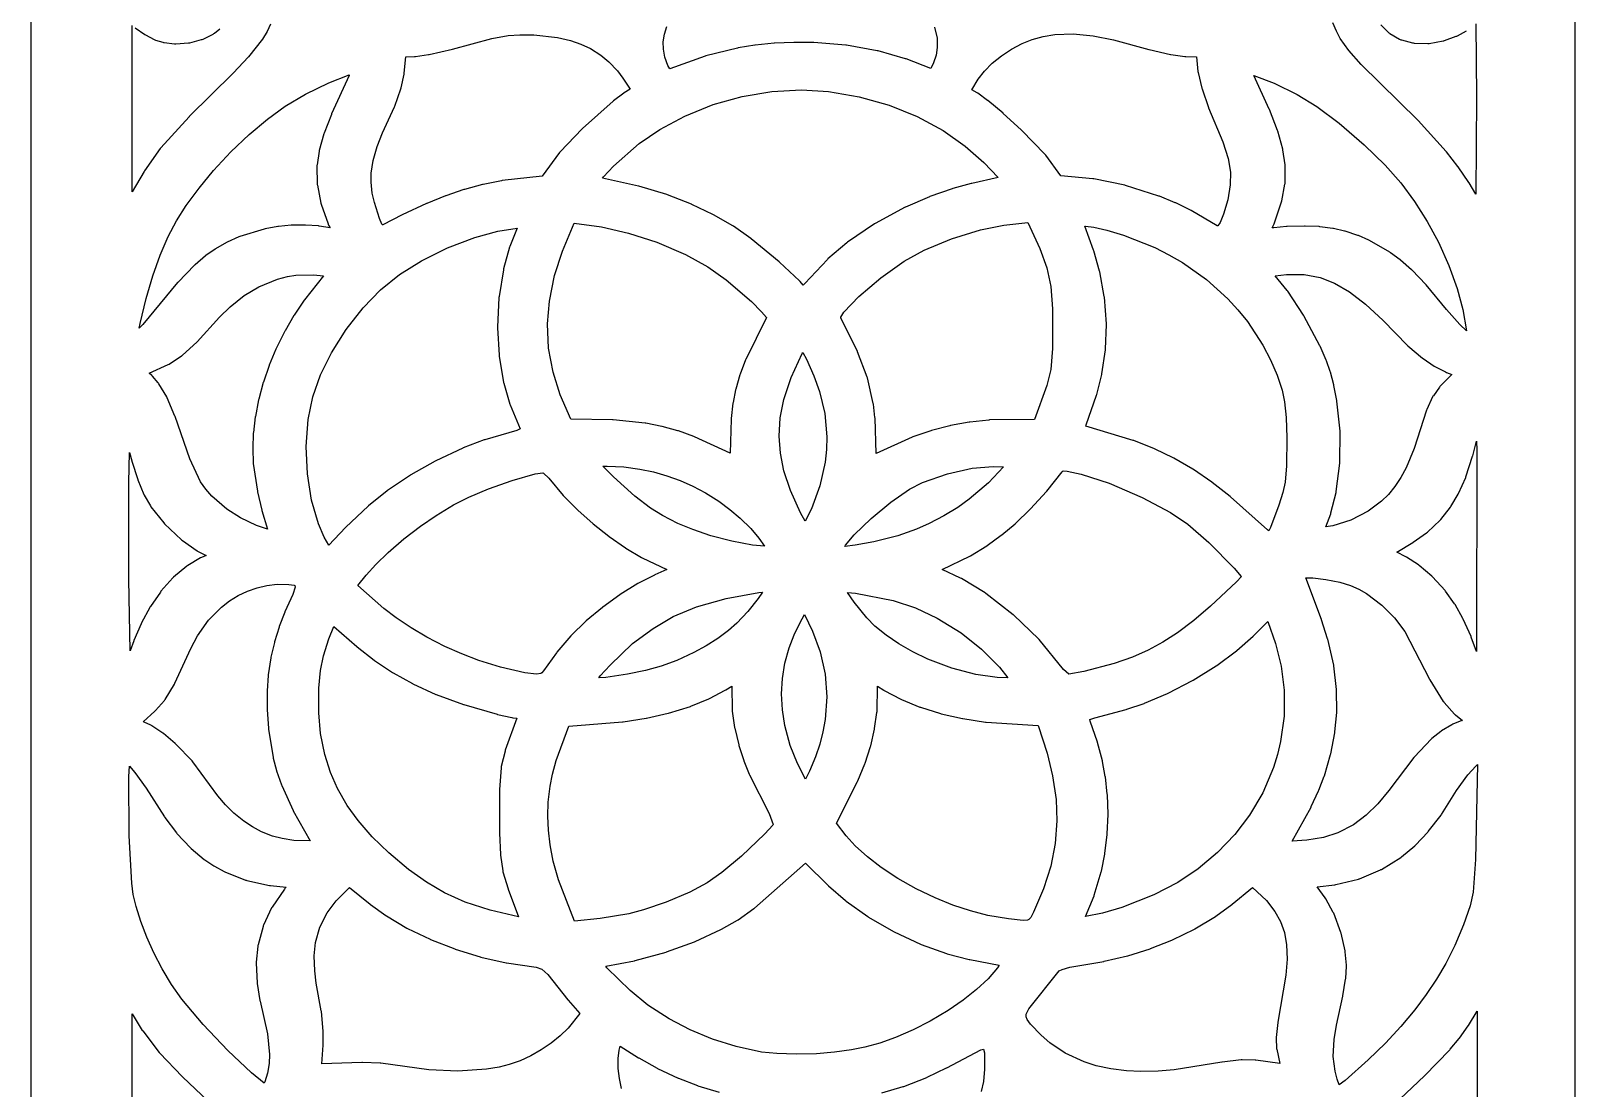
# Model space of a CAD drawing. Header units: millimetres. Extents: x 10 to 410, y 18 to 283.
# Drawn here: x 79 to 142.3, y 204 to 247.3 of the extents above; entities that cross this region are included whole.
import ezdxf

# ---------------------------------------------------------------- set-up
doc = ezdxf.new("R2010")
doc.units = ezdxf.units.MM
doc.layers.add('CUT', color=1, linetype='Continuous')

msp = doc.modelspace()

# ---------------------------------------------------------------- linework, layer by layer
at = {"layer": 'CUT'}
for points in [[(92.134, 280), (79, 280), (79, 160), (92.134, 160), (92.134, 157), (100.134, 157), (100.134, 160), (121.134, 160), (121.134, 157), (129.134, 157), (129.134, 160), (142.2679, 160), (142.2679, 280), (129.134, 280), (129.134, 283), (121.134, 283), (121.134, 280), (100.134, 280), (100.134, 283), (92.134, 283)], [(92.9377, 241.0909), (92.9432, 241.461), (93.0217, 241.9861), (93.1877, 242.561), (93.4104, 243.1253), (93.8985, 244.1855), (93.9089, 244.211), (94.1589, 244.9204), (94.1693, 244.9574), (94.2899, 245.5254), (94.2949, 245.5586), (94.3603, 246.2397), (94.716, 246.2418), (94.7387, 246.2427), (94.7611, 246.2454), (95.2896, 246.3261), (95.311, 246.3301), (96.268, 246.5458), (96.2804, 246.5489), (97.8864, 246.9806), (98.559, 247.1072), (99.0326, 247.1381), (99.6, 247.1282), (100.5703, 247.0308), (101.1102, 246.9044), (101.5358, 246.7554), (101.9277, 246.5689), (102.3497, 246.3008), (102.6758, 246.0316), (103.0275, 245.6605), (103.2547, 245.363), (103.552, 244.9093), (103.3119, 244.7584), (103.2912, 244.7443), (102.8752, 244.4323), (102.8555, 244.4162), (101.6035, 243.3026), (101.5849, 243.2847), (100.6838, 242.3345), (100.6609, 242.3074), (99.9458, 241.3491), (98.3084, 241.1609), (98.2835, 241.157), (97.5245, 241.0061), (97.5046, 241.0013), (96.761, 240.8018), (96.7418, 240.7959), (95.9983, 240.5436), (95.9811, 240.5372), (95.2159, 240.2254), (95.2031, 240.2198), (94.2174, 239.7647), (94.2056, 239.7589), (93.4216, 239.3554), (93.4019, 239.3535), (93.3794, 239.3805), (93.2765, 239.6021), (93.0746, 240.2611), (92.9864, 240.651)], [(119.5839, 243.2328), (119.5704, 243.2457), (118.8395, 243.9132), (118.8293, 243.9222), (118.2117, 244.4372), (118.1968, 244.4488), (117.8019, 244.7388), (117.7757, 244.7561), (117.5533, 244.8865), (117.8058, 245.3168), (118.0672, 245.6501), (118.3896, 245.9729), (118.7633, 246.2748), (119.1764, 246.5456), (119.6178, 246.7761), (120.0184, 246.9372), (120.4735, 247.0656), (120.95, 247.1438), (121.6974, 247.1699), (122.5269, 247.0912), (123.3579, 246.9287), (124.8006, 246.5361), (124.8133, 246.5329), (125.6857, 246.3346), (125.7086, 246.3303), (126.2756, 246.2454), (126.3199, 246.242), (126.7531, 246.2396), (126.8166, 245.632), (126.823, 245.5942), (126.9774, 244.9466), (126.9851, 244.9199), (127.245, 244.1558), (127.252, 244.1373), (127.8298, 242.7488), (128.0474, 242.0699), (128.1445, 241.5082), (128.1407, 240.9865), (128.0369, 240.3786), (127.866, 239.7795), (127.7296, 239.451), (127.6242, 239.3033), (127.6012, 239.3113), (126.5387, 239.9392), (126.5156, 239.9515), (125.9044, 240.2454), (125.8879, 240.2528), (125.2373, 240.5196), (125.2138, 240.5282), (123.8499, 240.9617), (123.8176, 240.97), (122.5444, 241.228), (122.5125, 241.2327), (121.1978, 241.3589), (120.5821, 242.1969), (120.5558, 242.228)], [(84.962, 239.507), (85.3628, 240.1363), (85.8905, 240.853), (86.4885, 241.5721), (87.198, 242.3346), (87.9402, 243.0464), (88.6881, 243.6797), (89.4133, 244.2067), (90.2566, 244.7015), (91.2008, 245.1633), (92.0434, 245.4913), (92.0352, 245.4656), (91.3169, 243.8906), (91.3104, 243.8751), (91.0114, 243.1068), (91.002, 243.0789), (90.8123, 242.3975), (90.8046, 242.3613), (90.7225, 241.8048), (90.72, 241.7809), (90.7195, 241.7569), (90.7312, 241.0275), (90.7329, 241.0011), (90.7369, 240.9749), (90.8823, 240.242), (90.893, 240.2023), (91.1777, 239.383), (91.1861, 239.3614), (91.1963, 239.3406), (91.2562, 239.2283), (90.8087, 239.2988), (90.7821, 239.3018), (90.2549, 239.3389), (90.2292, 239.3397), (89.6958, 239.333), (89.6705, 239.3316), (89.1395, 239.2814), (89.1137, 239.2778), (88.5935, 239.1842), (88.5569, 239.1753), (87.5559, 238.8655), (87.5203, 238.852), (87.044, 238.6374), (87.0172, 238.6237), (86.568, 238.3659), (86.5443, 238.3507), (86.1732, 238.0896), (86.1524, 238.0736), (85.7266, 237.7153), (85.7043, 237.6945), (85.0276, 236.9976), (85.0124, 236.9806), (83.5852, 235.2679), (83.4364, 235.1183), (83.4732, 235.3033), (83.7178, 236.3287), (83.9913, 237.2642), (84.2938, 238.1113), (84.6251, 238.8715)], [(108.4943, 238.7867), (107.7864, 239.2929), (107.7597, 239.3101), (106.9633, 239.7627), (106.9438, 239.7729), (106.0791, 240.1854), (106.0592, 240.1941), (105.0814, 240.5783), (105.0576, 240.5865), (103.9112, 240.9323), (103.8892, 240.9381), (102.4186, 241.2661), (102.458, 241.3177), (102.8675, 241.7472), (103.9245, 242.6851), (104.7619, 243.254), (105.7927, 243.8038), (106.9525, 244.2731), (108.1482, 244.6128), (109.3604, 244.8182), (110.5698, 244.8849), (111.6775, 244.8183), (112.9407, 244.5973), (114.1606, 244.2501), (115.3075, 243.7854), (116.3715, 243.2082), (117.2795, 242.5737), (118.0434, 241.9045), (118.6256, 241.2858), (117.545, 241.0452), (117.5299, 241.0414), (116.7698, 240.8316), (116.7504, 240.8256), (115.8328, 240.5061), (115.8121, 240.4979), (114.8394, 240.0782), (114.8152, 240.0665), (113.5922, 239.4069), (113.5647, 239.3901), (112.462, 238.6362), (112.4359, 238.6162), (111.6556, 237.949), (111.6316, 237.9261), (110.7063, 236.9404), (110.6369, 236.8812), (110.5153, 237.0278), (110.4893, 237.0554), (109.671, 237.8208), (109.6563, 237.8336), (108.5104, 238.7744)], [(136.669, 238.6326), (137.0972, 237.6831), (137.4396, 236.7348), (137.6704, 235.8827), (137.8188, 234.9985), (137.5495, 235.2614), (136.9942, 235.88), (136.1656, 236.8888), (136.1491, 236.9073), (135.5883, 237.4865), (135.5693, 237.5045), (135.1179, 237.8967), (135.1, 237.9112), (134.7023, 238.207), (134.6735, 238.2261), (133.8485, 238.7056), (133.8155, 238.7222), (133.3881, 238.906), (133.3622, 238.9159), (132.8508, 239.0832), (132.8238, 239.0907), (132.3747, 239.1938), (132.3472, 239.1987), (131.8104, 239.2719), (131.7808, 239.2746), (131.2079, 239.2973), (131.1866, 239.2974), (130.4659, 239.2766), (130.4492, 239.2757), (129.9239, 239.2321), (129.9029, 239.2296), (129.8614, 239.2233), (129.9414, 239.3943), (129.9539, 239.4257), (130.243, 240.2873), (130.2534, 240.3282), (130.3802, 241.0206), (130.3837, 241.0456), (130.385, 241.0709), (130.3916, 241.7663), (130.391, 241.7896), (130.3884, 241.8128), (130.298, 242.4165), (130.2903, 242.4528), (130.082, 243.1936), (130.073, 243.2204), (129.7444, 244.069), (129.7374, 244.0854), (129.1031, 245.4707), (129.9331, 245.152), (130.8765, 244.6926), (131.6829, 244.1995), (132.6001, 243.5105), (133.6259, 242.6324), (134.4878, 241.7993), (135.1249, 241.0759), (135.6891, 240.3103), (136.207, 239.4895)], [(98.1376, 239.0848), (98.9244, 239.2153), (98.6186, 238.4642), (98.6073, 238.4306), (98.3635, 237.5395), (98.3567, 237.5083), (98.1798, 236.4061), (98.1765, 236.3741), (98.1157, 235.1594), (98.1158, 235.128), (98.1795, 234.0033), (98.1831, 233.9713), (98.3633, 232.8941), (98.3709, 232.8608), (98.6183, 232.0043), (98.6303, 231.9705), (99.049, 230.985), (98.9085, 230.9261), (97.6015, 230.5443), (97.5777, 230.5363), (96.7158, 230.2063), (96.6945, 230.1973), (95.5886, 229.6758), (95.568, 229.6651), (94.5694, 229.0984), (94.5498, 229.0863), (93.6162, 228.4591), (93.596, 228.4442), (92.8372, 227.838), (92.819, 227.8222), (91.903, 226.9631), (91.889, 226.949), (91.2039, 226.2162), (91.0185, 226.5478), (90.7826, 227.0898), (90.4983, 228.0704), (90.3282, 229.1513), (90.2798, 230.2716), (90.3597, 231.3671), (90.5511, 232.3014), (90.8685, 233.2008), (91.3128, 234.1095), (91.9115, 235.0632), (92.6097, 235.9511), (93.3231, 236.6816), (94.0993, 237.3092), (94.999, 237.8781), (96.0694, 238.4099), (97.1873, 238.8312)], [(106.1893, 230.6663), (106.1635, 230.6768), (105.5284, 230.9008), (105.508, 230.9072), (104.868, 231.0844), (104.8467, 231.0895), (104.1916, 231.222), (104.1621, 231.2265), (102.859, 231.3615), (102.8299, 231.3631), (101.1176, 231.3791), (100.6846, 232.3874), (100.3939, 233.3082), (100.2117, 234.2954), (100.1647, 235.289), (100.2415, 236.2261), (100.4558, 237.2661), (100.7782, 238.2667), (101.2549, 239.421), (102.3748, 239.2627), (103.4827, 239.0082), (104.6488, 238.6321), (105.8224, 238.129), (106.7339, 237.6265), (107.4912, 237.0966), (108.5305, 236.2008), (108.94, 235.788), (109.1344, 235.5454), (108.2894, 233.8359), (108.2782, 233.8103), (108.0549, 233.2259), (108.0469, 233.2017), (107.8786, 232.6141), (107.8728, 232.5903), (107.7681, 232.0644), (107.7645, 232.0413), (107.6908, 231.4165), (107.6888, 231.3894), (107.6535, 229.9951)], [(113.5855, 231.4302), (113.5837, 231.4547), (113.5204, 231.9932), (113.5151, 232.0241), (113.2773, 233.0728), (113.2653, 233.1125), (112.8724, 234.1472), (112.8601, 234.1753), (112.1842, 235.5174), (112.1829, 235.5682), (112.3041, 235.7688), (112.9181, 236.4168), (113.8197, 237.1784), (114.7771, 237.8612), (115.5935, 238.3118), (116.7195, 238.775), (117.9075, 239.1389), (118.8591, 239.336), (119.8475, 239.4381), (120.3372, 238.3823), (120.6227, 237.5903), (120.7858, 236.8164), (120.8588, 235.9026), (120.8624, 234.2821), (120.7919, 233.4267), (120.6246, 232.7662), (120.1252, 231.378), (118.2778, 231.3521), (118.2483, 231.3503), (117.4652, 231.2644), (117.4429, 231.2611), (116.6717, 231.119), (116.6496, 231.114), (115.8944, 230.9167), (115.8724, 230.9102), (115.1373, 230.6585), (115.109, 230.6472), (113.6349, 229.9733)], [(125.0622, 230.1574), (125.0419, 230.1663), (124.1843, 230.506), (124.1594, 230.5147), (122.2199, 231.0969), (122.2351, 231.1585), (122.6603, 232.3693), (122.6679, 232.3948), (122.8741, 233.2101), (122.88, 233.2398), (123.0244, 234.2266), (123.0273, 234.2584), (123.0643, 235.2613), (123.0637, 235.2939), (122.9835, 236.3808), (122.9794, 236.4129), (122.7935, 237.4183), (122.7869, 237.4461), (122.5457, 238.2867), (122.539, 238.3071), (122.1769, 239.2924), (122.2071, 239.2922), (122.5547, 239.2473), (123.076, 239.1291), (123.7673, 238.9196), (125.0478, 238.4131), (125.6264, 238.1248), (126.1803, 237.8034), (127.1588, 237.1102), (128.0363, 236.3163), (128.4549, 235.8608), (128.8402, 235.3823), (129.4774, 234.4152), (129.7921, 233.811), (130.0587, 233.1831), (130.2618, 232.5723), (130.3651, 232.0969), (130.436, 231.4505), (130.4624, 230.6236), (130.4445, 229.4679), (130.3861, 228.805), (130.2995, 228.3822), (130.1351, 227.8612), (129.781, 226.9458), (129.7166, 226.8139), (129.6705, 226.8443), (128.1497, 228.1997), (128.1366, 228.2107), (127.4002, 228.7966), (127.3824, 228.8096), (126.6269, 229.3258), (126.607, 229.3382), (125.8243, 229.7893), (125.8043, 229.7998)], [(85.1739, 233.9788), (85.1935, 233.9927), (85.212, 234.0083), (85.7934, 234.537), (85.8136, 234.5573), (86.7288, 235.5644), (87.1623, 235.9883), (87.7435, 236.4487), (88.3423, 236.8102), (89.1049, 237.1244), (89.5176, 237.2309), (89.8593, 237.2854), (90.5725, 237.3045), (90.9845, 237.2536), (90.2071, 236.2782), (90.1926, 236.2583), (89.7867, 235.6535), (89.7766, 235.6375), (89.4114, 235.0113), (89.4021, 234.9937), (89.0457, 234.2766), (89.0374, 234.2583), (88.7626, 233.5967), (88.7558, 233.5787), (88.5259, 232.9048), (88.5202, 232.886), (88.3365, 232.2025), (88.332, 232.1831), (88.1967, 231.498), (88.1933, 231.4771), (88.1145, 230.8412), (88.1126, 230.8169), (88.0867, 230.1899), (88.0867, 230.1656), (88.11, 229.5997), (88.1129, 229.5689), (88.2795, 228.4368), (88.2845, 228.4111), (88.4649, 227.6563), (88.4688, 227.6418), (88.6923, 226.8795), (88.2454, 227.0303), (87.5888, 227.3421), (87.032, 227.7025), (86.4139, 228.2361), (86.1666, 228.5114), (85.9446, 228.819), (85.5151, 229.7593), (84.9068, 231.4958), (84.9002, 231.5127), (84.5852, 232.2621), (84.5658, 232.3003), (84.2451, 232.8333), (84.2306, 232.8551), (84.2143, 232.8756), (83.9788, 233.1461), (83.9522, 233.173), (83.8512, 233.2634), (84.6266, 233.6242), (84.6652, 233.6457)], [(132.2437, 233.3115), (132.2368, 233.3339), (132.0802, 233.7796), (132.0718, 233.8009), (131.8214, 234.37), (131.8111, 234.391), (131.1483, 235.6247), (131.1349, 235.6472), (130.4911, 236.6284), (130.4724, 236.654), (129.9808, 237.2541), (130.4496, 237.3126), (131.1649, 237.3129), (131.8255, 237.1916), (132.4133, 236.9638), (133.0239, 236.605), (133.68, 236.0987), (134.4027, 235.4301), (135.3964, 234.4087), (135.4199, 234.387), (136.0164, 233.891), (136.0408, 233.8726), (136.4994, 233.5634), (136.5258, 233.5474), (136.9533, 233.3181), (136.9921, 233.3007), (137.2196, 233.2166), (136.7458, 232.7398), (136.7295, 232.722), (136.7147, 232.7031), (136.4591, 232.3467), (136.4438, 232.3231), (136.4309, 232.2981), (136.1911, 231.781), (136.178, 231.7477), (135.6734, 230.1897), (135.3417, 229.3928), (135.1231, 228.9884), (134.8833, 228.6261), (134.6215, 228.3046), (134.3383, 228.0226), (133.7903, 227.6111), (133.0804, 227.2448), (132.3395, 227.0167), (132.0496, 226.9712), (132.2533, 227.5124), (132.2633, 227.5442), (132.4746, 228.3816), (132.4814, 228.4178), (132.6255, 229.5864), (132.6276, 229.6201), (132.6378, 230.8556), (132.6363, 230.8878), (132.5118, 232.1168), (132.5079, 232.1433), (132.3862, 232.7706), (132.3818, 232.79)], [(110.7265, 227.2052), (110.5367, 227.5429), (110.1185, 228.4583), (109.8532, 229.2698), (109.7077, 229.987), (109.6519, 230.6865), (109.6928, 231.4404), (109.845, 232.1946), (110.1541, 233.0983), (110.5998, 234.0811), (110.6257, 234.123), (110.7749, 233.8506), (111.0823, 233.1556), (111.3162, 232.5165), (111.5344, 231.6137), (111.6133, 230.6593), (111.5975, 230.1436), (111.5417, 229.6254), (111.3301, 228.6567), (110.9824, 227.7165)], [(137.331, 223.8115), (136.9636, 224.3308), (136.941, 224.359), (136.4265, 224.9274), (136.397, 224.9559), (135.8837, 225.3877), (135.8524, 225.4108), (135.358, 225.7289), (135.3342, 225.7428), (134.9652, 225.9357), (135.6151, 226.3276), (135.6344, 226.3403), (136.1826, 226.7301), (136.2141, 226.7559), (136.7322, 227.2409), (136.7481, 227.257), (136.7628, 227.2742), (137.1568, 227.7729), (137.1793, 227.8056), (137.4793, 228.3106), (137.4954, 228.3417), (137.7847, 228.9922), (137.796, 229.0216), (138.0677, 229.8633), (138.0733, 229.8829), (138.2223, 230.4833), (138.235, 230.1125), (138.234, 222.0815), (138.2274, 221.8588), (138.0111, 222.4561), (138.0032, 222.4759), (137.6866, 223.1859), (137.6735, 223.2119), (137.3469, 223.7866)], [(84.8167, 224.8803), (84.3282, 224.3309), (84.3046, 224.3007), (83.9048, 223.7154), (83.8887, 223.6889), (83.5245, 223.0149), (83.5138, 222.9926), (83.2185, 222.317), (83.212, 222.3006), (83.0626, 221.8945), (83.0064, 224.8173), (83.0151, 228.7888), (83.0405, 230.0131), (83.1297, 229.6834), (83.1336, 229.67), (83.377, 228.9143), (83.3841, 228.8947), (83.6214, 228.3041), (83.6404, 228.2652), (83.8947, 227.8286), (83.9193, 227.7926), (84.4444, 227.1341), (84.4732, 227.1027), (85.1737, 226.442), (85.2069, 226.4148), (85.8069, 225.9912), (85.8268, 225.9783), (85.8476, 225.967), (86.1753, 225.8048), (85.9845, 225.7184), (85.9531, 225.702), (85.4251, 225.3853), (85.4056, 225.3727), (85.3871, 225.3584), (84.8495, 224.912), (84.8325, 224.8967)], [(94.5756, 222.8305), (93.9683, 223.2399), (93.4645, 223.6238), (92.3994, 224.5658), (92.7317, 224.9871), (93.1291, 225.4262), (93.6444, 225.9273), (94.2828, 226.4775), (94.9685, 227.0029), (95.6063, 227.4396), (96.3196, 227.8705), (96.9435, 228.1937), (97.7463, 228.5289), (98.7232, 228.8701), (99.6554, 229.1412), (99.9706, 229.1869), (99.9969, 229.1717), (100.2174, 228.9706), (100.8097, 228.2627), (100.8258, 228.2449), (101.4041, 227.6555), (101.4196, 227.6409), (102.0226, 227.1071), (102.0359, 227.096), (102.6842, 226.5854), (102.6981, 226.575), (103.3595, 226.1127), (103.3765, 226.1017), (104.0193, 225.7132), (104.0484, 225.6977), (105.0558, 225.2282), (104.5596, 225.0071), (104.5434, 224.9994), (103.8887, 224.6607), (103.8682, 224.649), (103.1467, 224.2023), (103.1281, 224.1898), (102.4298, 223.683), (102.4128, 223.6698), (101.7552, 223.1176), (101.7387, 223.1027), (101.1391, 222.5194), (101.1214, 222.5007), (100.5496, 221.8406), (100.5309, 221.8165), (100.0035, 221.0658), (99.9312, 220.9892), (99.8884, 220.9623), (99.7122, 220.9322), (99.2336, 220.9956), (98.234, 221.2288), (97.3585, 221.4962), (96.6531, 221.7622), (95.9615, 222.0681), (95.2162, 222.4514)], [(108.0619, 227.3314), (108.4962, 226.8998), (108.8269, 226.5081), (109.0555, 226.1766), (108.5582, 226.2241), (107.7243, 226.3802), (106.8634, 226.6072), (106.1211, 226.8584), (105.5095, 227.1155), (104.8814, 227.4326), (104.3893, 227.7404), (103.7483, 228.2346), (102.8663, 229.0246), (102.4395, 229.4562), (102.6139, 229.4654), (103.298, 229.428), (103.9507, 229.3416), (104.5089, 229.226), (105.0563, 229.0688), (105.5963, 228.8708), (106.1237, 228.6351), (106.6327, 228.3655), (107.188, 228.0183), (107.6418, 227.6865)], [(115.2785, 226.8752), (114.5155, 226.6083), (113.5298, 226.3615), (112.7686, 226.2197), (112.3454, 226.1734), (112.3743, 226.2188), (112.731, 226.6407), (113.4312, 227.3186), (114.2359, 227.9857), (114.9991, 228.5194), (115.5247, 228.7906), (116.5558, 229.147), (117.5708, 229.3717), (118.4202, 229.4487), (118.8502, 229.4317), (118.2375, 228.7734), (117.4476, 228.1012), (116.9779, 227.7709), (116.4041, 227.4202), (115.8073, 227.1087)], [(116.3352, 225.2311), (117.4637, 225.7752), (117.4902, 225.7897), (118.1613, 226.1991), (118.1805, 226.2118), (118.7574, 226.6264), (118.7744, 226.6396), (119.3306, 227.1022), (119.3466, 227.1166), (119.9463, 227.6918), (119.9613, 227.7073), (120.6063, 228.4211), (120.6185, 228.4355), (121.2525, 229.2324), (121.2966, 229.262), (121.4558, 229.2563), (122.0368, 229.1285), (123.1791, 228.7612), (124.5329, 228.1794), (125.6875, 227.5651), (126.4032, 227.0772), (127.2589, 226.3287), (128.2974, 225.2858), (128.5912, 224.9399), (128.5937, 224.9358), (128.3887, 224.7202), (127.3357, 223.7271), (126.6438, 223.1319), (125.9763, 222.6292), (125.3809, 222.2462), (124.7729, 221.9188), (124.1372, 221.6384), (123.3782, 221.3718), (122.1423, 221.0459), (121.5238, 220.9305), (121.3135, 221.1259), (120.3107, 222.3563), (120.2853, 222.3838), (119.2737, 223.3512), (119.2499, 223.3718), (118.1204, 224.2462), (118.093, 224.2652), (117.1235, 224.859), (117.0936, 224.8749)], [(84.9174, 218.0945), (84.4313, 218.5042), (84.4045, 218.5245), (83.9584, 218.8234), (83.9372, 218.8364), (83.9148, 218.8477), (83.6476, 218.9694), (83.6185, 218.981), (83.5952, 218.9875), (84.0768, 219.4158), (84.103, 219.4423), (84.469, 219.8591), (84.4858, 219.8801), (84.5007, 219.9025), (84.8784, 220.5311), (84.894, 220.5609), (85.5476, 221.9918), (85.8235, 222.5034), (86.2809, 223.146), (86.8051, 223.6799), (87.1409, 223.9407), (87.499, 224.1629), (87.8741, 224.3425), (88.2647, 224.4789), (88.6697, 224.571), (89.0872, 224.6176), (89.5663, 224.6154), (89.7905, 224.5803), (89.8203, 224.567), (89.8279, 224.4953), (89.736, 224.2042), (89.4094, 223.4939), (89.4023, 223.477), (89.1725, 222.8836), (89.1656, 222.8636), (88.9805, 222.2605), (88.9749, 222.2398), (88.8346, 221.6271), (88.8304, 221.6047), (88.7258, 220.9038), (88.7234, 220.8814), (88.6779, 220.2483), (88.6772, 220.2263), (88.6794, 219.5027), (88.6801, 219.4828), (88.7349, 218.7102), (88.7378, 218.6845), (88.9233, 217.5244), (88.9294, 217.4953), (89.0633, 216.99), (89.0695, 216.9696), (89.265, 216.4012), (89.2756, 216.3745), (89.7406, 215.3553), (89.7516, 215.3334), (90.44, 214.1029), (89.7765, 214.1194), (89.2936, 214.1954), (88.8982, 214.3025), (88.4492, 214.4795), (88.0812, 214.6741), (87.7238, 214.9105), (87.3165, 215.2432), (86.9797, 215.5746), (86.6526, 215.9502), (85.6338, 217.3493), (85.6072, 217.381), (84.9401, 218.0731)], [(133.402, 224.4242), (133.714, 224.2452), (134.3524, 223.7617), (134.8698, 223.2415), (135.2932, 222.6814), (136.3019, 220.7307), (136.3136, 220.7103), (136.8687, 219.8177), (136.8836, 219.7958), (136.9004, 219.7755), (137.3279, 219.2998), (137.3464, 219.2809), (137.3666, 219.2637), (137.6479, 219.0437), (137.5933, 219.0272), (137.5612, 219.0155), (137.2586, 218.8858), (137.2203, 218.8662), (136.7966, 218.6094), (136.7644, 218.5869), (136.3989, 218.2949), (136.3691, 218.2676), (135.6867, 217.5538), (135.6638, 217.5269), (134.6412, 216.1696), (134.1862, 215.6261), (133.7108, 215.1546), (133.1897, 214.7629), (132.5494, 214.4309), (131.9559, 214.2428), (131.275, 214.1327), (130.6815, 214.0927), (131.447, 215.4877), (131.4565, 215.5067), (131.7562, 216.159), (131.7634, 216.176), (131.9865, 216.754), (131.994, 216.776), (132.2521, 217.642), (132.2591, 217.6707), (132.4257, 218.5382), (132.4297, 218.5673), (132.5022, 219.3667), (132.5034, 219.3962), (132.495, 220.276), (132.4931, 220.3071), (132.3812, 221.2728), (132.3759, 221.304), (132.1362, 222.3634), (132.1294, 222.3882), (131.8826, 223.16), (131.8776, 223.1744), (131.2324, 224.8848), (131.5251, 224.8813), (132.0577, 224.8186), (132.6278, 224.7013), (133.0587, 224.5723)], [(107.578, 222.7254), (107.144, 222.3978), (106.6723, 222.0941), (106.1675, 221.8173), (105.4707, 221.5016), (104.8183, 221.2653), (104.1766, 221.0857), (103.4478, 220.9332), (102.5582, 220.8028), (102.2681, 220.7888), (102.3236, 220.8615), (102.7275, 221.3087), (103.6541, 222.1881), (104.4901, 222.8136), (105.3159, 223.2969), (106.2769, 223.6973), (107.4856, 224.0398), (108.826, 224.2831), (108.9757, 224.2925), (108.7954, 224.0321), (108.3671, 223.5058), (107.9207, 223.0288)], [(114.0358, 222.5313), (113.5818, 222.9043), (113.2516, 223.2399), (112.7293, 223.8892), (112.4584, 224.2875), (112.7861, 224.2503), (114.3295, 223.9507), (115.2488, 223.6487), (116.128, 223.2354), (117.1159, 222.624), (117.9537, 221.9606), (118.683, 221.2275), (119.0278, 220.7882), (118.5952, 220.8002), (117.7197, 220.9265), (116.7319, 221.1859), (115.7544, 221.5545), (115.1371, 221.8489), (114.5587, 222.1772)], [(111.6078, 220.0068), (111.5403, 219.0717), (111.449, 218.5714), (111.3173, 218.0627), (111.1461, 217.5504), (110.9018, 216.96), (110.7344, 216.6359), (110.4043, 217.2762), (110.1146, 218.0181), (109.8941, 218.8287), (109.7914, 219.4797), (109.7573, 220.1242), (109.7917, 220.7604), (109.8942, 221.3886), (110.0655, 222.0094), (110.2754, 222.5535), (110.505, 223.0258), (110.7018, 223.3776), (111.0289, 222.7045), (111.3373, 221.8524), (111.5402, 220.9305)], [(91.5634, 216.2539), (91.2764, 216.9026), (91.0393, 217.6483), (90.8717, 218.51), (90.7988, 219.35), (90.8011, 220.3571), (90.8656, 221.0904), (90.9846, 221.6875), (91.2046, 222.3812), (91.4093, 222.8837), (92.3591, 222.0666), (92.3695, 222.0581), (93.0632, 221.5127), (93.0812, 221.4994), (93.8215, 221.0009), (93.8437, 220.9873), (94.6309, 220.5494), (94.6516, 220.5388), (95.5865, 220.1077), (95.6114, 220.0975), (96.7272, 219.697), (96.744, 219.6915), (98.1012, 219.2905), (98.1212, 219.2852), (98.7023, 219.155), (98.7442, 219.1487), (98.9057, 219.1351), (98.4351, 217.8171), (98.4259, 217.7866), (98.2726, 217.1463), (98.2679, 217.1228), (98.2652, 217.0991), (98.1999, 216.2094), (98.1991, 216.1884), (98.196, 214.4383), (98.1962, 214.4252), (98.2336, 213.5492), (98.2366, 213.5177), (98.3336, 212.8752), (98.3427, 212.8348), (98.55, 212.1399), (98.5565, 212.1203), (98.981, 210.9904), (97.815, 211.261), (96.7991, 211.5956), (95.9464, 211.9783), (95.2061, 212.4068), (94.4773, 212.9255), (93.6677, 213.6101), (92.9873, 214.2762), (92.4069, 214.9455), (91.9642, 215.5602)], [(122.862, 212.8672), (123.0001, 213.5589), (123.0037, 213.5814), (123.0983, 214.3658), (123.1003, 214.389), (123.1328, 215.1815), (123.133, 215.2047), (123.1034, 215.9968), (123.1017, 216.019), (123.0218, 216.7241), (123.0187, 216.7445), (122.9052, 217.3598), (122.9002, 217.3821), (122.7018, 218.129), (122.6953, 218.1501), (122.3977, 219.0066), (122.3846, 219.0802), (122.5887, 219.1505), (123.8807, 219.4918), (123.9013, 219.498), (124.6087, 219.7385), (124.6292, 219.7463), (125.5719, 220.1437), (125.5938, 220.154), (126.5924, 220.6709), (126.6138, 220.6831), (127.5626, 221.2753), (127.583, 221.2892), (128.3918, 221.8897), (128.4113, 221.9055), (129.0777, 222.4911), (129.0939, 222.5063), (129.6766, 223.0996), (129.9925, 222.1881), (130.2227, 221.2664), (130.3472, 220.2757), (130.344, 219.2207), (130.2036, 218.1794), (130.076, 217.6414), (129.9119, 217.1132), (129.4708, 216.0767), (128.9333, 215.1613), (128.3258, 214.3617), (127.6194, 213.6231), (126.8177, 212.954), (125.9929, 212.4038), (125.011, 211.8908), (123.6956, 211.3707), (122.9031, 211.138), (122.2077, 210.9997), (122.558, 211.8503), (122.5679, 211.8782), (122.8554, 212.8404)], [(108.4262, 216.8413), (108.4372, 216.8169), (109.2416, 215.2278), (109.4182, 214.7789), (109.4005, 214.7489), (109.0768, 214.388), (108.1185, 213.4832), (107.3149, 212.8107), (106.705, 212.3854), (106.0005, 212.0079), (105.0333, 211.5995), (104.1029, 211.2757), (103.4998, 211.1181), (102.3273, 210.9201), (101.2675, 210.8082), (100.6148, 212.5039), (100.4026, 213.2687), (100.2709, 213.9455), (100.2014, 214.5367), (100.1761, 215.1204), (100.1949, 215.6966), (100.2689, 216.3411), (100.3643, 216.8347), (100.5149, 217.3966), (101.0343, 218.8108), (103.245, 218.9797), (103.2692, 218.9826), (104.2066, 219.129), (104.2268, 219.1328), (105.1058, 219.3308), (105.129, 219.337), (106.0187, 219.6115), (106.0446, 219.6207), (106.7744, 219.9194), (106.8021, 219.9324), (107.4485, 220.2753), (107.4741, 220.2906), (107.7145, 220.45), (107.7323, 219.4575), (107.7352, 219.4208), (107.8316, 218.7503), (107.8366, 218.724), (107.9995, 218.0382), (108.0059, 218.0156), (108.2049, 217.3995), (108.2115, 217.381)], [(118.1084, 218.9743), (118.1349, 218.9714), (120.2646, 218.8363), (120.6338, 217.6973), (120.8625, 216.7721), (121.0034, 215.8026), (121.0352, 214.932), (120.9636, 214.0002), (120.7812, 213.0724), (120.4864, 212.1373), (120.0759, 211.1817), (119.9641, 210.9695), (119.8921, 210.8832), (119.827, 210.8523), (119.6522, 210.8399), (119.0543, 210.9066), (118.2126, 211.0516), (117.4938, 211.2357), (116.7676, 211.4761), (116.0472, 211.7664), (115.2663, 212.1408), (114.5232, 212.5606), (113.833, 213.0173), (113.2717, 213.4512), (112.7775, 213.9007), (112.4037, 214.3071), (112.0001, 214.8261), (112.8707, 216.5363), (112.8809, 216.5585), (113.1698, 217.2642), (113.1776, 217.2854), (113.4006, 217.9751), (113.4072, 217.999), (113.5651, 218.6765), (113.57, 218.7025), (113.664, 219.3716), (113.6668, 219.407), (113.6872, 220.4506), (113.9408, 220.2825), (113.9661, 220.2674), (114.6404, 219.9081), (114.6682, 219.8951), (115.4199, 219.5864), (115.4454, 219.5772), (116.2644, 219.3222), (116.288, 219.3158), (117.1638, 219.1174), (117.1861, 219.1131)], [(83.0154, 216.7383), (83.041, 217.1623), (83.263, 216.9127), (83.7238, 216.2623), (84.475, 215.0829), (84.4887, 215.0632), (84.9633, 214.4354), (84.9838, 214.411), (85.5399, 213.8176), (85.5669, 213.7922), (86.0993, 213.3478), (86.125, 213.3287), (86.4997, 213.0778), (86.5225, 213.0639), (86.9148, 212.8479), (86.9508, 212.831), (87.7954, 212.4994), (87.8185, 212.4914), (87.8422, 212.4852), (88.7777, 212.2799), (88.8124, 212.2744), (89.4572, 212.2082), (89.4249, 212.1766), (89.4043, 212.1544), (89.3862, 212.1302), (88.8873, 211.393), (88.8753, 211.3739), (88.8649, 211.3538), (88.5301, 210.649), (88.5196, 210.6242), (88.5114, 210.5984), (88.3087, 209.841), (88.3033, 209.8171), (88.3, 209.7928), (88.2364, 209.1281), (88.2354, 209.0865), (88.2721, 208.2871), (88.2754, 208.2544), (88.3856, 207.5595), (88.3889, 207.542), (88.6879, 206.1921), (88.7784, 205.3507), (88.7653, 204.9832), (88.6974, 204.5829), (88.5828, 204.2248), (88.5588, 204.1793), (88.0387, 204.5995), (87.0685, 205.5203), (86.0557, 206.5756), (85.1814, 207.6168), (84.7675, 208.2251), (84.3846, 208.8622), (84.042, 209.5113), (83.7449, 210.1608), (83.4986, 210.7986), (83.3081, 211.4135), (83.1943, 211.9074), (83.1342, 212.3706), (83.0253, 214.3055)], [(132.8673, 208.4626), (132.9014, 208.9684), (132.902, 208.9915), (132.9009, 209.0146), (132.8525, 209.5558), (132.8464, 209.5945), (132.6834, 210.3167), (132.6716, 210.3563), (132.3768, 211.1353), (132.3593, 211.1731), (132.0523, 211.733), (132.0324, 211.7646), (131.7059, 212.2157), (132.4301, 212.3042), (132.4671, 212.311), (133.3923, 212.5406), (133.4153, 212.5472), (133.4376, 212.5556), (134.2922, 212.9151), (134.3144, 212.9255), (134.3356, 212.9376), (135.1211, 213.4281), (135.155, 213.4526), (135.6998, 213.9071), (135.7244, 213.9301), (136.2322, 214.4596), (136.2533, 214.4841), (136.7749, 215.161), (136.7912, 215.1843), (137.4112, 216.1697), (137.877, 216.8117), (138.1938, 217.1711), (138.2679, 217.2358), (138.1863, 213.3363), (138.091, 212.0004), (137.9665, 211.4384), (137.6946, 210.6626), (137.3402, 209.8233), (136.9699, 209.0861), (136.5921, 208.437), (136.171, 207.8024), (135.704, 207.1781), (135.1324, 206.4971), (134.4967, 205.8173), (133.7923, 205.1326), (132.8495, 204.2897), (132.6042, 204.1048), (132.5147, 204.3414), (132.4319, 204.6727), (132.355, 205.2734), (132.393, 205.9618), (132.4895, 206.5512), (132.7515, 207.7374), (132.7546, 207.7543), (132.8643, 208.4356)], [(118.2178, 208.4566), (117.7475, 208.0105), (117.1994, 207.5722), (116.588, 207.1516), (115.8494, 206.7152), (115.1495, 206.3612), (114.4288, 206.0514), (113.7843, 205.821), (113.1709, 205.646), (112.6236, 205.5361), (111.9256, 205.4413), (111.1875, 205.3819), (110.3508, 205.3597), (109.5564, 205.3865), (108.9311, 205.4518), (107.8959, 205.6758), (106.9294, 205.9785), (106.0125, 206.357), (105.1508, 206.8085), (104.282, 207.3788), (103.5462, 207.9766), (102.598, 208.9066), (102.5558, 208.9643), (103.7341, 209.1901), (103.7582, 209.1958), (105.0245, 209.5455), (105.0479, 209.553), (106.1867, 209.9675), (106.2104, 209.9772), (107.2738, 210.4679), (107.2987, 210.4808), (107.9525, 210.8582), (107.978, 210.8746), (108.6178, 211.3343), (108.6401, 211.352), (110.7424, 213.1844), (111.669, 212.2699), (111.6842, 212.2558), (112.3801, 211.6567), (112.4009, 211.6404), (113.2895, 211.0005), (113.3136, 210.9847), (114.3384, 210.3845), (114.3645, 210.3709), (115.446, 209.8701), (115.4725, 209.8592), (116.5151, 209.4897), (116.5401, 209.482), (117.4428, 209.2454), (117.4625, 209.241), (118.6729, 209.0072), (118.6015, 208.9041)], [(90.9247, 204.9694), (90.9781, 205.7377), (90.9787, 205.7583), (90.9785, 206.2801), (90.9773, 206.3071), (90.9024, 207.1159), (90.8988, 207.1419), (90.6916, 208.2745), (90.6286, 208.7762), (90.6105, 209.3909), (90.6667, 209.9435), (90.8426, 210.5751), (91.1382, 211.1535), (91.5136, 211.6465), (92.0585, 212.199), (92.9017, 211.5049), (92.9176, 211.4927), (93.5401, 211.0455), (93.563, 211.0305), (94.4068, 210.5323), (94.4295, 210.5202), (95.3566, 210.0728), (95.378, 210.0635), (96.3648, 209.6765), (96.3861, 209.669), (97.4089, 209.3517), (97.4312, 209.3457), (98.4664, 209.1077), (98.4899, 209.1032), (99.6972, 208.9225), (99.9355, 208.8438), (100.1838, 208.627), (101.0038, 207.5876), (101.013, 207.5766), (101.4845, 207.034), (101.0106, 206.4315), (100.6883, 206.116), (100.3171, 205.8144), (99.911, 205.5379), (99.4818, 205.2943), (99.0415, 205.0915), (98.6011, 204.9357), (98.1909, 204.8334), (97.6699, 204.7469), (96.4865, 204.6729), (95.3108, 204.7285), (93.3353, 204.9891), (93.3073, 204.9915), (92.5801, 205.0208), (92.5579, 205.0209)], [(119.9611, 206.5912), (119.8179, 206.7813), (119.7712, 206.8896), (119.7773, 207.009), (119.8834, 207.2151), (121.131, 208.7752), (121.2477, 208.8341), (121.5646, 208.9234), (122.9615, 209.1648), (122.9796, 209.1685), (123.9245, 209.3904), (123.9461, 209.3963), (124.8561, 209.6807), (124.8778, 209.6884), (125.7481, 210.0333), (125.7708, 210.0434), (126.6693, 210.4862), (126.6929, 210.4992), (127.5319, 211.0089), (127.5533, 211.0233), (128.2025, 211.4971), (128.2174, 211.5087), (129.0454, 212.1959), (129.6172, 211.6548), (129.9719, 211.2114), (130.2002, 210.7999), (130.3571, 210.35), (130.4453, 209.8437), (130.4655, 209.2638), (130.4172, 208.5994), (130.0888, 206.6812), (130.0864, 206.6637), (130.0186, 206.0505), (130.0169, 206.0279), (130.0172, 206.0051), (130.0344, 205.6147), (130.0367, 205.5885), (130.0413, 205.5626), (130.1719, 204.9855), (129.1931, 205.1214), (129.1527, 205.1243), (128.625, 205.1282), (128.5885, 205.1263), (127.8111, 205.0399), (127.7964, 205.0379), (125.8367, 204.7245), (125.1861, 204.6669), (124.4731, 204.6503), (123.8836, 204.6785), (123.2441, 204.7591), (122.6439, 204.8905), (122.1581, 205.0445), (121.3803, 205.4025), (120.747, 205.8278), (120.3861, 206.144)]]:
    msp.add_lwpolyline(points, close=True, dxfattribs=at)
for points in [[(88.8134, 247.5698), (88.6791, 247.2737), (88.4923, 246.9605), (87.9156, 246.2271), (87.2929, 245.5698), (85.4906, 243.7929), (85.479, 243.7807), (84.323, 242.506), (84.3003, 242.4777), (83.6524, 241.5625), (83.6379, 241.5402), (83.1516, 240.7048), (83.1455, 247.5118)], [(83.2664, 247.4175), (83.668, 247.1456), (83.6959, 247.1288), (84.0493, 246.9408), (84.0775, 246.9276), (84.1071, 246.9172), (84.4044, 246.8298), (84.4297, 246.8235), (84.4555, 246.8194), (84.8805, 246.7693), (84.9089, 246.7672), (84.9373, 246.7679), (85.4513, 246.8017), (85.4804, 246.805), (85.509, 246.8111), (85.9925, 246.9371), (86.023, 246.9468), (86.0522, 246.9595), (86.4685, 247.1669), (86.497, 247.1831), (86.5236, 247.2021), (86.7457, 247.3803)], [(116.0246, 247.4473), (116.1248, 246.9984), (116.1336, 246.615), (116.086, 246.3041), (115.9841, 245.9938), (115.8719, 245.7504), (114.8565, 246.1447), (114.8295, 246.1537), (113.7089, 246.4736), (113.6786, 246.4806), (112.4132, 246.7078), (112.3839, 246.7115), (111.0801, 246.8188), (111.0573, 246.8199), (110.2688, 246.8265), (110.2517, 246.8262), (109.4662, 246.7894), (109.4489, 246.7881), (108.6728, 246.7081), (108.6559, 246.7058), (107.979, 246.5981), (107.9539, 246.593), (106.6551, 246.2742), (106.6237, 246.2647), (105.1752, 245.7412), (105.0937, 245.8721), (104.9762, 246.2231), (104.9194, 246.5502), (104.9113, 246.8527), (104.9571, 247.1607), (105.0588, 247.4785)], [(138.2036, 247.5821), (138.2295, 244.5917), (138.1952, 240.6045), (137.9214, 241.0695), (137.9105, 241.0865), (137.4742, 241.725), (137.4633, 241.74), (137.0013, 242.3337), (136.987, 242.3506), (135.8415, 243.6179), (135.8289, 243.6309), (133.501, 245.9151), (133.0008, 246.4866), (132.6473, 246.9834), (132.485, 247.2804), (132.3481, 247.6249)], [(134.3103, 247.5437), (134.6172, 247.2367), (134.6363, 247.2191), (134.6569, 247.2032), (134.6788, 247.1891), (135.0723, 246.9591), (135.0969, 246.9462), (135.1226, 246.9355), (135.1492, 246.9273), (135.603, 246.8075), (135.6377, 246.8005), (135.673, 246.7974), (136.2304, 246.7811), (136.262, 246.7817), (136.2933, 246.7856), (136.8681, 246.8866), (136.8943, 246.8924), (136.9199, 246.9005), (137.4013, 247.0747), (137.4222, 247.0832), (137.4425, 247.0932), (137.8196, 247.2965)], [(83.1452, 200.722), (83.1484, 207.0166), (83.5651, 206.3394), (83.5821, 206.3146), (84.2546, 205.4335), (84.277, 205.4075), (85.2035, 204.4437), (85.2134, 204.4339), (87.5892, 202.1779)], [(133.5869, 202.0937), (136.0944, 204.4704), (136.1037, 204.4796), (137.135, 205.5452), (137.1509, 205.563), (137.5194, 206.0098), (137.5323, 206.0265), (137.8839, 206.5194), (137.8967, 206.5389), (138.251, 207.1277), (138.257, 200.7607)], [(103.2031, 203.9571), (103.1106, 204.3636), (103.0647, 204.773), (103.0666, 205.1829), (103.1055, 205.5212), (103.1396, 205.6894), (103.8938, 205.2194), (103.9063, 205.212), (104.6593, 204.7908), (104.6781, 204.7812), (105.5144, 204.3868), (105.5351, 204.378), (106.3073, 204.0808), (106.3294, 204.0732), (107.1975, 203.8122)], [(113.8681, 203.7785), (114.7377, 204.0359), (114.7623, 204.0442), (115.7034, 204.4115), (115.7243, 204.4205), (116.5161, 204.7992), (116.5279, 204.8051), (117.9206, 205.5465), (118.0297, 205.5699), (118.0646, 205.4239), (118.0745, 204.7498), (118.0273, 204.2443), (117.9382, 203.8408)]]:
    msp.add_lwpolyline(points, dxfattribs=at)

doc.saveas('drawing.dxf')
